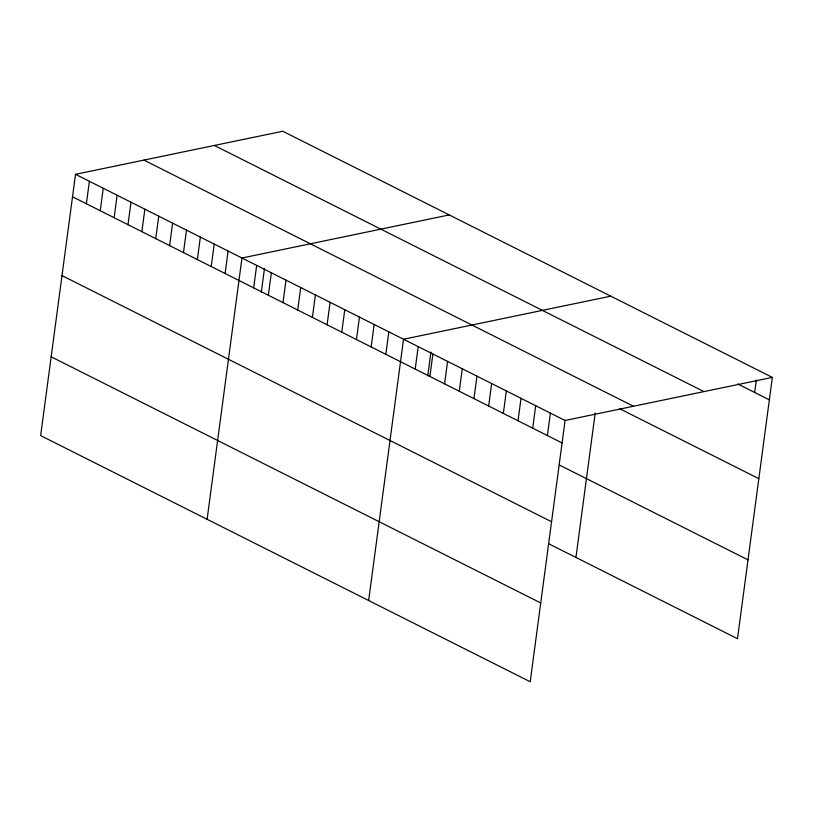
<?xml version="1.0" encoding="UTF-8"?>
<svg xmlns="http://www.w3.org/2000/svg" width="813" height="813" viewBox="0 0 813 813"><rect width="100%" height="100%" fill="white"/><g stroke="black" fill="none" stroke-linecap="round" stroke-linejoin="round"><path stroke-width="1.22" d="M772.35 377.395L282.782 131.239L75.518 174.317L40.65 435.605L530.218 681.761L565.076 420.473L772.35 377.395L737.482 638.683L548.816 543.816M86.391 203.758L89.389 181.289M100.263 210.73L103.251 188.27M114.125 217.701L117.123 195.242M127.997 224.683L130.995 202.213M141.869 231.654L144.866 209.195M155.74 238.626L158.738 216.167M169.612 245.597L172.61 223.138M183.484 252.579L186.482 230.109M197.356 259.55L200.354 237.091M211.228 266.522L214.226 244.063M225.099 273.503L228.097 251.034M207.102 519.304L241.969 258.016L449.233 214.927M253.656 287.863L256.654 265.394M261.308 292.223L264.489 268.341M268.341 295.241L271.339 272.782M283.026 302.629L286.024 280.16M297.721 310.007L300.708 287.548M312.405 317.395L315.403 294.936M327.09 324.783L330.088 302.314M341.775 332.161L344.773 309.702M356.46 339.549L359.458 317.09M371.155 346.938L374.153 324.468M385.84 354.316L388.838 331.856M368.655 600.533L403.522 339.245L610.797 296.156M415.209 369.092L418.207 346.623M427.76 375.911L430.941 352.029M429.894 376.47L432.892 354.011M444.589 383.858L447.587 361.399M459.274 391.246L462.272 368.777M473.959 398.624L476.957 376.165M488.643 406.012L491.641 383.553M503.338 413.4L506.326 390.931M518.023 420.778L521.021 398.319M532.708 428.166L535.706 405.697M547.393 435.544L550.391 413.085M575.929 557.454L595.207 412.963M754.667 392.466L756.334 379.986M737.716 383.949L769.352 399.854M214.388 145.456L703.946 391.602M143.911 160.1L633.479 406.256M619.872 408.797L758.834 478.664M75.518 174.317L565.076 420.473M72.52 196.787L562.078 442.933M559.334 465.006L748.001 559.862M62.001 275.597L551.57 521.743M51.168 356.795L540.726 602.951"/></g></svg>
